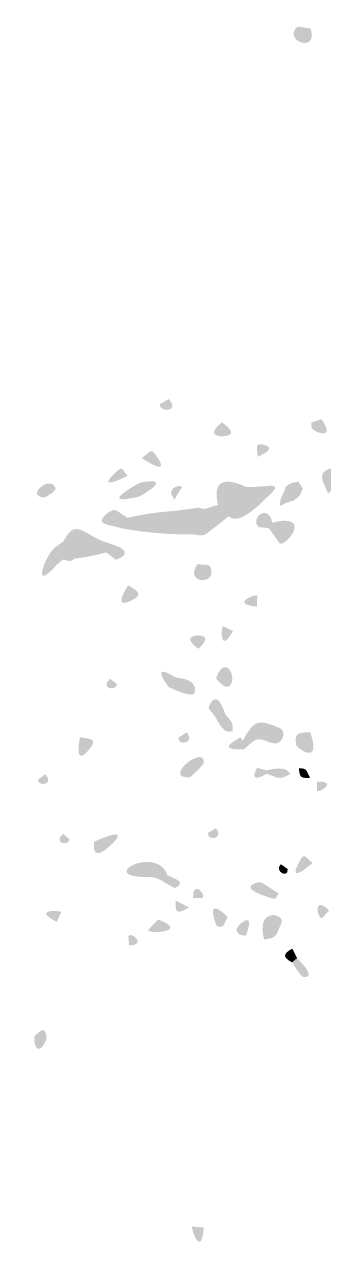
# Model space of a CAD drawing. Header units: millimetres. Extents: x 1296 to 1509, y 27 to 134.
# Drawn here: x 1319.12 to 1327.46, y 42.97 to 77.46 of the extents above; entities that cross this region are included whole.
import ezdxf

# ---------------------------------------------------------------- set-up
doc = ezdxf.new("R2010")
doc.units = ezdxf.units.MM

msp = doc.modelspace()

# ---------------------------------------------------------------- hatches: boundary and pattern name
at = {"true_color": 0x080808, "transparency": 33554687}
h = msp.add_hatch(color=18, dxfattribs=at)
edge = h.paths.add_edge_path(flags=0)
edge.add_spline(control_points=[(1327.102, 77.353), (1327.325, 76.69), (1326.464, 76.955), (1326.662, 77.309), (1326.744, 77.456), (1326.77, 77.383), (1327.102, 77.353)], knot_values=[0, 0, 0, 0, 1, 1, 1, 2, 2, 2, 2], degree=3, periodic=1)
h = msp.add_hatch(color=18, dxfattribs=at)
edge = h.paths.add_edge_path(flags=0)
edge.add_spline(control_points=[(1323.144, 67.002), (1323.486, 66.642), (1322.878, 66.625), (1322.893, 66.849), (1322.894, 66.872), (1322.893, 66.849), (1323.144, 67.002)], knot_values=[0, 0, 0, 0, 1, 1, 1, 2, 2, 2, 2], degree=3, periodic=1)
h = msp.add_hatch(color=18, dxfattribs=at)
edge = h.paths.add_edge_path(flags=0)
edge.add_spline(control_points=[(1324.63, 66.35), (1325.193, 65.959), (1324.656, 65.96), (1324.625, 65.961), (1324.308, 65.973), (1324.365, 66.145), (1324.63, 66.35)], knot_values=[0, 0, 0, 0, 1, 1, 1, 2, 2, 2, 2], degree=3, periodic=1)
h = msp.add_hatch(color=18, dxfattribs=at)
edge = h.paths.add_edge_path(flags=0)
edge.add_spline(control_points=[(1327.408, 66.441), (1327.852, 65.827), (1327.179, 66.071), (1327.141, 66.196), (1327.074, 66.412), (1327.191, 66.34), (1327.408, 66.441)], knot_values=[0, 0, 0, 0, 1, 1, 1, 2, 2, 2, 2], degree=3, periodic=1)
h = msp.add_hatch(color=18, dxfattribs=at)
edge = h.paths.add_edge_path(flags=0)
edge.add_spline(control_points=[(1322.391, 65.354), (1322.621, 65.51), (1322.636, 65.628), (1322.754, 65.471), (1323.3, 64.743), (1322.416, 65.337), (1322.391, 65.354)], knot_values=[0, 0, 0, 0, 1, 1, 1, 2, 2, 2, 2], degree=3, periodic=1)
h = msp.add_hatch(color=18, dxfattribs=at)
edge = h.paths.add_edge_path(flags=0)
edge.add_spline(control_points=[(1325.632, 65.391), (1325.605, 65.657), (1325.547, 65.782), (1325.801, 65.725), (1326.218, 65.633), (1325.66, 65.403), (1325.632, 65.391)], knot_values=[0, 0, 0, 0, 1, 1, 1, 2, 2, 2, 2], degree=3, periodic=1)
h = msp.add_hatch(color=18, dxfattribs=at)
edge = h.paths.add_edge_path(flags=0)
edge.add_spline(control_points=[(1319.679, 64.253), (1319.118, 64.266), (1319.817, 64.907), (1319.98, 64.517), (1320.016, 64.431), (1319.707, 64.268), (1319.679, 64.253)], knot_values=[0, 0, 0, 0, 1, 1, 1, 2, 2, 2, 2], degree=3, periodic=1)
h = msp.add_hatch(color=18, dxfattribs=at)
edge = h.paths.add_edge_path(flags=0)
edge.add_spline(control_points=[(1321.997, 64.857), (1321.973, 64.845), (1321.021, 64.363), (1321.698, 64.99), (1321.854, 65.135), (1321.848, 65.014), (1321.997, 64.857)], knot_values=[0, 0, 0, 0, 1, 1, 1, 2, 2, 2, 2], degree=3, periodic=1)
h = msp.add_hatch(color=18, dxfattribs=at)
edge = h.paths.add_edge_path(flags=0)
edge.add_spline(control_points=[(1322.344, 64.668), (1323.346, 64.85), (1322.355, 64.296), (1322.328, 64.281), (1322.328, 64.281), (1322.344, 64.668), (1322.344, 64.668)], knot_values=[0, 0, 0, 0, 1, 1, 1, 2, 2, 2, 2], degree=3, periodic=1)
h = msp.add_hatch(color=18, dxfattribs=at)
edge = h.paths.add_edge_path(flags=0)
edge.add_spline(control_points=[(1325.305, 64.545), (1325.449, 64.251), (1325.516, 64.315), (1325.658, 64.034), (1324.998, 63.442), (1324.882, 63.719), (1324.805, 63.722), (1324.805, 63.722), (1324.522, 64.043), (1324.522, 64.043), (1324.263, 65.072), (1325.239, 64.579), (1325.305, 64.545)], knot_values=[0, 0, 0, 0, 1, 1, 1, 2, 2, 2, 3, 3, 3, 4, 4, 4, 4], degree=3, periodic=1)
h = msp.add_hatch(color=18, dxfattribs=at)
edge = h.paths.add_edge_path(flags=0)
edge.add_spline(control_points=[(1328.393, 65.115), (1328.393, 65.115), (1328.565, 65.008), (1328.565, 65.008), (1328.562, 64.203), (1328.137, 64.817), (1327.94, 64.767), (1327.842, 64.743), (1327.844, 64.556), (1327.746, 64.531), (1327.746, 64.531), (1327.6, 64.359), (1327.6, 64.359), (1327.441, 64.752), (1327.215, 64.991), (1327.849, 65.106), (1327.849, 65.106), (1328.393, 65.115), (1328.393, 65.115)], knot_values=[0, 0, 0, 0, 1, 1, 1, 2, 2, 2, 3, 3, 3, 4, 4, 4, 5, 5, 5, 6, 6, 6, 6], degree=3, periodic=1)
h = msp.add_hatch(color=18, dxfattribs=at)
edge = h.paths.add_edge_path(flags=0)
edge.add_spline(control_points=[(1322.344, 64.668), (1322.344, 64.668), (1322.328, 64.281), (1322.328, 64.281), (1321.057, 63.97), (1322.315, 64.657), (1322.344, 64.668)], knot_values=[0, 0, 0, 0, 1, 1, 1, 2, 2, 2, 2], degree=3, periodic=1)
h = msp.add_hatch(color=18, dxfattribs=at)
edge = h.paths.add_edge_path(flags=0)
edge.add_spline(control_points=[(1323.297, 64.181), (1323.296, 64.254), (1323.21, 64.309), (1323.209, 64.382), (1323.207, 64.531), (1323.441, 64.614), (1323.506, 64.553), (1323.531, 64.53), (1323.506, 64.553), (1323.297, 64.181)], knot_values=[0, 0, 0, 0, 1, 1, 1, 2, 2, 2, 3, 3, 3, 3], degree=3, periodic=1)
h = msp.add_hatch(color=18, dxfattribs=at)
edge = h.paths.add_edge_path(flags=0)
edge.add_spline(control_points=[(1325.305, 64.545), (1325.824, 64.522), (1326.394, 64.73), (1325.966, 64.328), (1325.807, 64.179), (1325.824, 64.192), (1325.658, 64.034), (1325.516, 64.315), (1325.449, 64.251), (1325.305, 64.545)], knot_values=[0, 0, 0, 0, 1, 1, 1, 2, 2, 2, 3, 3, 3, 3], degree=3, periodic=1)
h = msp.add_hatch(color=18, dxfattribs=at)
edge = h.paths.add_edge_path(flags=0)
edge.add_spline(control_points=[(1326.503, 64.131), (1326.534, 64.167), (1326.565, 64.216), (1326.611, 64.151), (1326.573, 64.149), (1326.537, 64.142), (1326.503, 64.131)], knot_values=[0, 0, 0, 0, 1, 1, 1, 2, 2, 2, 2], degree=3, periodic=1)
edge = h.paths.add_edge_path(flags=0)
edge.add_spline(control_points=[(1326.445, 64.109), (1326.463, 64.117), (1326.483, 64.125), (1326.503, 64.131), (1326.485, 64.11), (1326.467, 64.094), (1326.445, 64.109)], knot_values=[0, 0, 0, 0, 1, 1, 1, 2, 2, 2, 2], degree=3, periodic=1)
edge = h.paths.add_edge_path(flags=0)
edge.add_spline(control_points=[(1326.445, 64.109), (1326.294, 64.043), (1326.213, 63.942), (1326.256, 64.135), (1326.306, 64.361), (1326.358, 64.317), (1326.41, 64.549), (1326.428, 64.128), (1326.408, 64.155), (1326.428, 64.128), (1326.434, 64.119), (1326.439, 64.113), (1326.445, 64.109)], knot_values=[0, 0, 0, 0, 1, 1, 1, 2, 2, 2, 3, 3, 3, 4, 4, 4, 4], degree=3, periodic=1)
h = msp.add_hatch(color=18, dxfattribs=at)
edge = h.paths.add_edge_path(flags=0)
edge.add_spline(control_points=[(1326.768, 64.691), (1326.768, 64.691), (1326.885, 64.511), (1326.885, 64.511), (1326.816, 64.283), (1326.815, 64.3), (1326.611, 64.151), (1326.531, 64.264), (1326.497, 64.03), (1326.428, 64.128), (1326.408, 64.155), (1326.428, 64.128), (1326.41, 64.549), (1326.59, 64.683), (1326.565, 64.658), (1326.768, 64.691)], knot_values=[0, 0, 0, 0, 1, 1, 1, 2, 2, 2, 3, 3, 3, 4, 4, 4, 5, 5, 5, 5], degree=3, periodic=1)
h = msp.add_hatch(color=18, dxfattribs=at)
edge = h.paths.add_edge_path(flags=0)
edge.add_spline(control_points=[(1321.988, 63.685), (1321.988, 63.685), (1321.813, 63.395), (1321.813, 63.395), (1321.408, 63.507), (1321.075, 63.508), (1321.403, 63.787), (1321.672, 64.017), (1321.688, 63.851), (1321.988, 63.685)], knot_values=[0, 0, 0, 0, 1, 1, 1, 2, 2, 2, 3, 3, 3, 3], degree=3, periodic=1)
h = msp.add_hatch(color=18, dxfattribs=at)
edge = h.paths.add_edge_path(flags=0)
edge.add_spline(control_points=[(1324.522, 64.043), (1324.522, 64.043), (1324.805, 63.722), (1324.805, 63.722), (1324.566, 63.521), (1324.587, 63.533), (1324.329, 63.344), (1324.294, 63.395), (1323.904, 64.115), (1323.821, 63.22), (1323.66, 63.218), (1322.794, 63.207), (1321.813, 63.395), (1321.813, 63.395), (1321.988, 63.685), (1321.988, 63.685), (1322.976, 63.896), (1322.964, 63.81), (1323.972, 63.967), (1323.972, 63.967), (1324.136, 63.93), (1324.136, 63.93), (1324.136, 63.93), (1324.522, 64.043), (1324.522, 64.043)], knot_values=[0, 0, 0, 0, 1, 1, 1, 2, 2, 2, 3, 3, 3, 4, 4, 4, 5, 5, 5, 6, 6, 6, 7, 7, 7, 8, 8, 8, 8], degree=3, periodic=1)
h = msp.add_hatch(color=18, dxfattribs=at)
edge = h.paths.add_edge_path(flags=0)
edge.add_spline(control_points=[(1324.329, 63.344), (1324.099, 63.15), (1324.104, 63.187), (1323.821, 63.22), (1323.904, 64.115), (1324.294, 63.395), (1324.329, 63.344)], knot_values=[0, 0, 0, 0, 1, 1, 1, 2, 2, 2, 2], degree=3, periodic=1)
h = msp.add_hatch(color=18, dxfattribs=at)
edge = h.paths.add_edge_path(flags=0)
edge.add_spline(control_points=[(1326.037, 63.549), (1326.037, 63.549), (1325.932, 63.4), (1325.932, 63.4), (1325.932, 63.4), (1325.661, 63.42), (1325.661, 63.42), (1325.393, 63.646), (1325.922, 64.121), (1326.037, 63.549)], knot_values=[0, 0, 0, 0, 1, 1, 1, 2, 2, 2, 3, 3, 3, 3], degree=3, periodic=1)
h = msp.add_hatch(color=18, dxfattribs=at)
edge = h.paths.add_edge_path(flags=0)
edge.add_spline(control_points=[(1326.037, 63.549), (1327.131, 63.823), (1326.499, 62.957), (1326.266, 62.961), (1326.222, 62.961), (1326.241, 62.993), (1325.932, 63.4), (1325.932, 63.4), (1326.037, 63.549), (1326.037, 63.549)], knot_values=[0, 0, 0, 0, 1, 1, 1, 2, 2, 2, 3, 3, 3, 3], degree=3, periodic=1)
h = msp.add_hatch(color=18, dxfattribs=at)
edge = h.paths.add_edge_path(flags=0)
edge.add_spline(control_points=[(1320.197, 63.023), (1320.57, 63.732), (1320.747, 63.167), (1321.529, 62.955), (1321.529, 62.955), (1321.393, 62.717), (1321.393, 62.717), (1321.006, 62.604), (1320.587, 62.554), (1320.516, 62.545), (1320.374, 62.796), (1320.35, 62.742), (1320.197, 63.023)], knot_values=[0, 0, 0, 0, 1, 1, 1, 2, 2, 2, 3, 3, 3, 4, 4, 4, 4], degree=3, periodic=1)
h = msp.add_hatch(color=18, dxfattribs=at)
edge = h.paths.add_edge_path(flags=0)
edge.add_spline(control_points=[(1320.197, 63.023), (1320.35, 62.742), (1320.374, 62.796), (1320.516, 62.545), (1320.366, 62.438), (1320.382, 62.485), (1320.188, 62.519), (1320.188, 62.519), (1319.998, 62.358), (1319.998, 62.358), (1319.998, 62.358), (1319.712, 62.497), (1319.712, 62.497), (1319.897, 62.816), (1319.881, 62.804), (1320.197, 63.023)], knot_values=[0, 0, 0, 0, 1, 1, 1, 2, 2, 2, 3, 3, 3, 4, 4, 4, 5, 5, 5, 5], degree=3, periodic=1)
h = msp.add_hatch(color=18, dxfattribs=at)
edge = h.paths.add_edge_path(flags=0)
edge.add_spline(control_points=[(1321.529, 62.955), (1322.283, 62.723), (1321.706, 62.521), (1321.669, 62.518), (1321.642, 62.515), (1321.669, 62.518), (1321.393, 62.717), (1321.393, 62.717), (1321.529, 62.955), (1321.529, 62.955)], knot_values=[0, 0, 0, 0, 1, 1, 1, 2, 2, 2, 3, 3, 3, 3], degree=3, periodic=1)
h = msp.add_hatch(color=18, dxfattribs=at)
edge = h.paths.add_edge_path(flags=0)
edge.add_spline(control_points=[(1319.712, 62.497), (1319.712, 62.497), (1319.998, 62.358), (1319.998, 62.358), (1319.986, 62.335), (1319.357, 61.634), (1319.712, 62.497)], knot_values=[0, 0, 0, 0, 1, 1, 1, 2, 2, 2, 2], degree=3, periodic=1)
h = msp.add_hatch(color=18, dxfattribs=at)
edge = h.paths.add_edge_path(flags=0)
edge.add_spline(control_points=[(1323.956, 62.394), (1324.232, 62.338), (1324.305, 62.437), (1324.334, 62.2), (1324.386, 61.783), (1323.564, 61.891), (1323.956, 62.394)], knot_values=[0, 0, 0, 0, 1, 1, 1, 2, 2, 2, 2], degree=3, periodic=1)
h = msp.add_hatch(color=18, dxfattribs=at)
edge = h.paths.add_edge_path(flags=0)
edge.add_spline(control_points=[(1322.01, 61.792), (1322.296, 61.64), (1322.414, 61.543), (1322.141, 61.397), (1321.522, 61.067), (1321.991, 61.764), (1322.01, 61.792)], knot_values=[0, 0, 0, 0, 1, 1, 1, 2, 2, 2, 2], degree=3, periodic=1)
h = msp.add_hatch(color=18, dxfattribs=at)
edge = h.paths.add_edge_path(flags=0)
edge.add_spline(control_points=[(1325.61, 61.203), (1324.829, 61.282), (1325.564, 61.551), (1325.609, 61.516), (1325.628, 61.501), (1325.609, 61.516), (1325.61, 61.203)], knot_values=[0, 0, 0, 0, 1, 1, 1, 2, 2, 2, 2], degree=3, periodic=1)
h = msp.add_hatch(color=18, dxfattribs=at)
edge = h.paths.add_edge_path(flags=0)
edge.add_spline(control_points=[(1323.972, 60.025), (1323.465, 60.393), (1323.948, 60.402), (1323.977, 60.4), (1324.268, 60.378), (1324.192, 60.244), (1323.972, 60.025)], knot_values=[0, 0, 0, 0, 1, 1, 1, 2, 2, 2, 2], degree=3, periodic=1)
h = msp.add_hatch(color=18, dxfattribs=at)
edge = h.paths.add_edge_path(flags=0)
edge.add_spline(control_points=[(1324.938, 60.523), (1324.569, 59.847), (1324.605, 60.617), (1324.656, 60.648), (1324.678, 60.66), (1324.656, 60.648), (1324.938, 60.523)], knot_values=[0, 0, 0, 0, 1, 1, 1, 2, 2, 2, 2], degree=3, periodic=1)
h = msp.add_hatch(color=18, dxfattribs=at)
edge = h.paths.add_edge_path(flags=0)
edge.add_spline(control_points=[(1323.346, 59.216), (1323.346, 59.216), (1323.15, 58.95), (1323.15, 58.95), (1323.134, 58.971), (1322.562, 59.713), (1323.346, 59.216)], knot_values=[0, 0, 0, 0, 1, 1, 1, 2, 2, 2, 2], degree=3, periodic=1)
h = msp.add_hatch(color=18, dxfattribs=at)
edge = h.paths.add_edge_path(flags=0)
edge.add_spline(control_points=[(1324.468, 59.196), (1324.478, 59.229), (1324.59, 59.6), (1324.782, 59.495), (1325.03, 59.359), (1324.945, 58.587), (1324.468, 59.196)], knot_values=[0, 0, 0, 0, 1, 1, 1, 2, 2, 2, 2], degree=3, periodic=1)
h = msp.add_hatch(color=18, dxfattribs=at)
edge = h.paths.add_edge_path(flags=0)
edge.add_spline(control_points=[(1321.504, 59.192), (1321.696, 59.031), (1321.696, 59.051), (1321.696, 59.031), (1321.699, 58.846), (1321.197, 58.894), (1321.504, 59.192)], knot_values=[0, 0, 0, 0, 1, 1, 1, 2, 2, 2, 2], degree=3, periodic=1)
h = msp.add_hatch(color=18, dxfattribs=at)
edge = h.paths.add_edge_path(flags=0)
edge.add_spline(control_points=[(1323.346, 59.216), (1323.398, 59.214), (1323.94, 59.195), (1323.875, 58.828), (1323.865, 58.77), (1323.84, 58.632), (1323.15, 58.95), (1323.15, 58.95), (1323.346, 59.216), (1323.346, 59.216)], knot_values=[0, 0, 0, 0, 1, 1, 1, 2, 2, 2, 3, 3, 3, 3], degree=3, periodic=1)
h = msp.add_hatch(color=18, dxfattribs=at)
edge = h.paths.add_edge_path(flags=0)
edge.add_spline(control_points=[(1324.449, 58.115), (1324.26, 58.374), (1324.256, 58.348), (1324.26, 58.374), (1324.265, 58.413), (1324.472, 58.998), (1324.718, 58.204), (1324.718, 58.204), (1324.449, 58.115), (1324.449, 58.115)], knot_values=[0, 0, 0, 0, 1, 1, 1, 2, 2, 2, 3, 3, 3, 3], degree=3, periodic=1)
h = msp.add_hatch(color=18, dxfattribs=at)
edge = h.paths.add_edge_path(flags=0)
edge.add_spline(control_points=[(1324.449, 58.115), (1324.449, 58.115), (1324.718, 58.204), (1324.718, 58.204), (1324.905, 57.972), (1324.935, 58.003), (1324.93, 57.724), (1324.821, 57.726), (1324.722, 57.595), (1324.449, 58.115)], knot_values=[0, 0, 0, 0, 1, 1, 1, 2, 2, 2, 3, 3, 3, 3], degree=3, periodic=1)
h = msp.add_hatch(color=18, dxfattribs=at)
edge = h.paths.add_edge_path(flags=0)
edge.add_spline(control_points=[(1325.213, 57.457), (1325.532, 58.044), (1325.638, 58.069), (1326.254, 57.808), (1326.457, 57.721), (1326.321, 57.259), (1325.967, 57.411), (1325.57, 57.581), (1325.57, 57.503), (1325.257, 57.223), (1325.257, 57.223), (1325.213, 57.457), (1325.213, 57.457)], knot_values=[0, 0, 0, 0, 1, 1, 1, 2, 2, 2, 3, 3, 3, 4, 4, 4, 4], degree=3, periodic=1)
h = msp.add_hatch(color=18, dxfattribs=at)
edge = h.paths.add_edge_path(flags=0)
edge.add_spline(control_points=[(1323.642, 57.692), (1323.908, 57.411), (1323.405, 57.29), (1323.418, 57.54), (1323.419, 57.562), (1323.418, 57.54), (1323.642, 57.692)], knot_values=[0, 0, 0, 0, 1, 1, 1, 2, 2, 2, 2], degree=3, periodic=1)
h = msp.add_hatch(color=18, dxfattribs=at)
edge = h.paths.add_edge_path(flags=0)
edge.add_spline(control_points=[(1327.097, 57.696), (1327.435, 56.722), (1326.711, 57.26), (1326.7, 57.349), (1326.66, 57.689), (1326.757, 57.677), (1327.097, 57.696)], knot_values=[0, 0, 0, 0, 1, 1, 1, 2, 2, 2, 2], degree=3, periodic=1)
h = msp.add_hatch(color=18, dxfattribs=at)
edge = h.paths.add_edge_path(flags=0)
edge.add_spline(control_points=[(1320.662, 57.555), (1320.968, 57.508), (1321.146, 57.508), (1320.947, 57.252), (1320.471, 56.639), (1320.655, 57.523), (1320.662, 57.555)], knot_values=[0, 0, 0, 0, 1, 1, 1, 2, 2, 2, 2], degree=3, periodic=1)
h = msp.add_hatch(color=18, dxfattribs=at)
edge = h.paths.add_edge_path(flags=0)
edge.add_spline(control_points=[(1323.742, 56.437), (1322.938, 56.385), (1324.125, 57.352), (1324.124, 56.864), (1324.124, 56.818), (1324.124, 56.792), (1323.742, 56.437)], knot_values=[0, 0, 0, 0, 1, 1, 1, 2, 2, 2, 2], degree=3, periodic=1)
h = msp.add_hatch(color=18, dxfattribs=at)
edge = h.paths.add_edge_path(flags=0)
edge.add_spline(control_points=[(1325.144, 57.551), (1325.144, 57.551), (1325.213, 57.457), (1325.213, 57.457), (1325.213, 57.457), (1325.257, 57.223), (1325.257, 57.223), (1325.229, 57.22), (1324.377, 57.145), (1325.144, 57.551)], knot_values=[0, 0, 0, 0, 1, 1, 1, 2, 2, 2, 3, 3, 3, 3], degree=3, periodic=1)
h = msp.add_hatch(color=18, dxfattribs=at)
edge = h.paths.add_edge_path(flags=0)
edge.add_spline(control_points=[(1325.865, 56.63), (1325.865, 56.63), (1325.887, 56.535), (1325.887, 56.535), (1325.328, 56.213), (1325.595, 56.684), (1325.617, 56.697), (1325.635, 56.708), (1325.617, 56.697), (1325.865, 56.63)], knot_values=[0, 0, 0, 0, 1, 1, 1, 2, 2, 2, 3, 3, 3, 3], degree=3, periodic=1)
h = msp.add_hatch(color=18, dxfattribs=at)
edge = h.paths.add_edge_path(flags=0)
edge.add_spline(control_points=[(1325.865, 56.63), (1326.476, 56.768), (1326.446, 56.601), (1326.549, 56.531), (1326.226, 56.36), (1326.225, 56.409), (1325.887, 56.535), (1325.887, 56.535), (1325.865, 56.63), (1325.865, 56.63)], knot_values=[0, 0, 0, 0, 1, 1, 1, 2, 2, 2, 3, 3, 3, 3], degree=3, periodic=1)
h = msp.add_hatch(color=18, dxfattribs=at)
edge = h.paths.add_edge_path(flags=0)
edge.add_spline(control_points=[(1326.781, 56.689), (1327.025, 56.684), (1326.979, 56.629), (1327.095, 56.413), (1326.826, 56.419), (1326.8, 56.428), (1326.781, 56.689)], knot_values=[0, 0, 0, 0, 1, 1, 1, 2, 2, 2, 2], degree=3, periodic=1)
h = msp.add_hatch(color=18, dxfattribs=at)
edge = h.paths.add_edge_path(flags=0)
edge.add_spline(control_points=[(1319.693, 56.522), (1319.973, 56.222), (1319.484, 56.171), (1319.488, 56.368), (1319.488, 56.368), (1319.693, 56.522), (1319.693, 56.522)], knot_values=[0, 0, 0, 0, 1, 1, 1, 2, 2, 2, 2], degree=3, periodic=1)
h = msp.add_hatch(color=18, dxfattribs=at)
edge = h.paths.add_edge_path(flags=0)
edge.add_spline(control_points=[(1327.289, 56.319), (1327.887, 56.331), (1327.365, 55.994), (1327.282, 56.06), (1327.282, 56.06), (1327.289, 56.319), (1327.289, 56.319)], knot_values=[0, 0, 0, 0, 1, 1, 1, 2, 2, 2, 2], degree=3, periodic=1)
h = msp.add_hatch(color=18, dxfattribs=at)
edge = h.paths.add_edge_path(flags=0)
edge.add_spline(control_points=[(1320.188, 54.861), (1320.368, 54.7), (1320.367, 54.72), (1320.368, 54.7), (1320.371, 54.519), (1319.888, 54.576), (1320.188, 54.861)], knot_values=[0, 0, 0, 0, 1, 1, 1, 2, 2, 2, 2], degree=3, periodic=1)
h = msp.add_hatch(color=18, dxfattribs=at)
edge = h.paths.add_edge_path(flags=0)
edge.add_spline(control_points=[(1321.062, 54.639), (1321.095, 54.654), (1322.17, 55.147), (1321.508, 54.529), (1320.961, 54.018), (1321.056, 54.602), (1321.062, 54.639)], knot_values=[0, 0, 0, 0, 1, 1, 1, 2, 2, 2, 2], degree=3, periodic=1)
h = msp.add_hatch(color=18, dxfattribs=at)
edge = h.paths.add_edge_path(flags=0)
edge.add_spline(control_points=[(1324.461, 55.015), (1324.716, 54.735), (1324.225, 54.63), (1324.239, 54.879), (1324.24, 54.9), (1324.239, 54.879), (1324.461, 55.015)], knot_values=[0, 0, 0, 0, 1, 1, 1, 2, 2, 2, 2], degree=3, periodic=1)
h = msp.add_hatch(color=18, dxfattribs=at)
edge = h.paths.add_edge_path(flags=0)
edge.add_spline(control_points=[(1323.112, 53.696), (1323.112, 53.696), (1323.089, 53.464), (1323.089, 53.464), (1322.671, 53.759), (1322.639, 53.587), (1322.156, 53.683), (1321.462, 53.821), (1322.843, 54.482), (1323.112, 53.696)], knot_values=[0, 0, 0, 0, 1, 1, 1, 2, 2, 2, 3, 3, 3, 3], degree=3, periodic=1)
h = msp.add_hatch(color=18, dxfattribs=at)
edge = h.paths.add_edge_path(flags=0)
edge.add_spline(control_points=[(1327.168, 54.046), (1327.147, 54.028), (1326.364, 53.345), (1326.837, 54.154), (1326.937, 54.325), (1326.962, 54.194), (1327.168, 54.046)], knot_values=[0, 0, 0, 0, 1, 1, 1, 2, 2, 2, 2], degree=3, periodic=1)
h = msp.add_hatch(color=18, dxfattribs=at)
edge = h.paths.add_edge_path(flags=0)
edge.add_spline(control_points=[(1326.277, 54.01), (1326.277, 54.01), (1326.465, 53.875), (1326.465, 53.875), (1326.497, 53.595), (1326.068, 53.811), (1326.277, 54.01)], knot_values=[0, 0, 0, 0, 1, 1, 1, 2, 2, 2, 2], degree=3, periodic=1)
h = msp.add_hatch(color=18, dxfattribs=at)
edge = h.paths.add_edge_path(flags=0)
edge.add_spline(control_points=[(1323.112, 53.696), (1323.406, 53.578), (1323.611, 53.491), (1323.31, 53.341), (1323.31, 53.341), (1323.089, 53.464), (1323.089, 53.464), (1323.089, 53.464), (1323.112, 53.696), (1323.112, 53.696)], knot_values=[0, 0, 0, 0, 1, 1, 1, 2, 2, 2, 3, 3, 3, 3], degree=3, periodic=1)
h = msp.add_hatch(color=18, dxfattribs=at)
edge = h.paths.add_edge_path(flags=0)
edge.add_spline(control_points=[(1323.824, 53.064), (1323.802, 53.589), (1324.186, 53.167), (1324.097, 53.077), (1324.081, 53.061), (1324.097, 53.077), (1323.824, 53.064)], knot_values=[0, 0, 0, 0, 1, 1, 1, 2, 2, 2, 2], degree=3, periodic=1)
h = msp.add_hatch(color=18, dxfattribs=at)
edge = h.paths.add_edge_path(flags=0)
edge.add_spline(control_points=[(1326.22, 53.192), (1326.22, 53.192), (1326.11, 53.034), (1326.11, 53.034), (1326.058, 53.048), (1324.995, 53.328), (1325.625, 53.498), (1325.746, 53.53), (1325.739, 53.484), (1326.22, 53.192)], knot_values=[0, 0, 0, 0, 1, 1, 1, 2, 2, 2, 3, 3, 3, 3], degree=3, periodic=1)
h = msp.add_hatch(color=18, dxfattribs=at)
edge = h.paths.add_edge_path(flags=0)
edge.add_spline(control_points=[(1324.793, 52.534), (1324.659, 52.325), (1324.72, 52.22), (1324.484, 52.279), (1324.483, 52.279), (1324.1, 53.196), (1324.793, 52.534)], knot_values=[0, 0, 0, 0, 1, 1, 1, 2, 2, 2, 2], degree=3, periodic=1)
h = msp.add_hatch(color=18, dxfattribs=at)
edge = h.paths.add_edge_path(flags=0)
edge.add_spline(control_points=[(1327.629, 52.71), (1327.415, 52.504), (1327.438, 52.498), (1327.415, 52.504), (1327.271, 52.539), (1327.204, 53.163), (1327.629, 52.71)], knot_values=[0, 0, 0, 0, 1, 1, 1, 2, 2, 2, 2], degree=3, periodic=1)
h = msp.add_hatch(color=18, dxfattribs=at)
edge = h.paths.add_edge_path(flags=0)
edge.add_spline(control_points=[(1320.013, 52.398), (1319.304, 52.764), (1320.115, 52.715), (1320.134, 52.675), (1320.145, 52.654), (1320.134, 52.675), (1320.013, 52.398)], knot_values=[0, 0, 0, 0, 1, 1, 1, 2, 2, 2, 2], degree=3, periodic=1)
h = msp.add_hatch(color=18, dxfattribs=at)
edge = h.paths.add_edge_path(flags=0)
edge.add_spline(control_points=[(1323.336, 52.993), (1323.336, 52.993), (1323.708, 52.804), (1323.708, 52.804), (1323.207, 52.477), (1323.37, 52.914), (1323.336, 52.993)], knot_values=[0, 0, 0, 0, 1, 1, 1, 2, 2, 2, 2], degree=3, periodic=1)
h = msp.add_hatch(color=18, dxfattribs=at)
edge = h.paths.add_edge_path(flags=0)
edge.add_spline(control_points=[(1325.809, 51.906), (1325.555, 52.825), (1326.411, 52.638), (1326.29, 52.364), (1326.139, 52.025), (1326.188, 51.954), (1325.809, 51.906)], knot_values=[0, 0, 0, 0, 1, 1, 1, 2, 2, 2, 2], degree=3, periodic=1)
h = msp.add_hatch(color=18, dxfattribs=at)
edge = h.paths.add_edge_path(flags=0)
edge.add_spline(control_points=[(1322.852, 52.465), (1323.747, 52.123), (1322.567, 52.051), (1322.564, 52.17), (1322.564, 52.17), (1322.852, 52.465), (1322.852, 52.465)], knot_values=[0, 0, 0, 0, 1, 1, 1, 2, 2, 2, 2], degree=3, periodic=1)
h = msp.add_hatch(color=18, dxfattribs=at)
edge = h.paths.add_edge_path(flags=0)
edge.add_spline(control_points=[(1325.024, 52.197), (1325.071, 52.236), (1325.093, 52.301), (1325.14, 52.34), (1325.57, 52.696), (1325.31, 52.041), (1325.299, 52.013), (1325.117, 52.04), (1325.102, 52.012), (1325.024, 52.197)], knot_values=[0, 0, 0, 0, 1, 1, 1, 2, 2, 2, 3, 3, 3, 3], degree=3, periodic=1)
h = msp.add_hatch(color=18, dxfattribs=at)
edge = h.paths.add_edge_path(flags=0)
edge.add_spline(control_points=[(1322.034, 51.74), (1322.022, 52.012), (1322.007, 51.997), (1322.022, 52.012), (1322.126, 52.122), (1322.53, 51.744), (1322.034, 51.74)], knot_values=[0, 0, 0, 0, 1, 1, 1, 2, 2, 2, 2], degree=3, periodic=1)
h = msp.add_hatch(color=18, dxfattribs=at)
edge = h.paths.add_edge_path(flags=0)
edge.add_spline(control_points=[(1326.597, 51.653), (1326.597, 51.653), (1326.73, 51.387), (1326.73, 51.387), (1326.73, 51.387), (1326.588, 51.268), (1326.588, 51.268), (1326.333, 51.404), (1326.323, 51.505), (1326.597, 51.653)], knot_values=[0, 0, 0, 0, 1, 1, 1, 2, 2, 2, 3, 3, 3, 3], degree=3, periodic=1)
h = msp.add_hatch(color=18, dxfattribs=at)
edge = h.paths.add_edge_path(flags=0)
edge.add_spline(control_points=[(1326.73, 51.387), (1326.763, 51.355), (1327.29, 50.84), (1326.935, 50.856), (1326.892, 50.857), (1326.84, 50.86), (1326.588, 51.268), (1326.588, 51.268), (1326.73, 51.387), (1326.73, 51.387)], knot_values=[0, 0, 0, 0, 1, 1, 1, 2, 2, 2, 3, 3, 3, 3], degree=3, periodic=1)
h = msp.add_hatch(color=18, dxfattribs=at)
edge = h.paths.add_edge_path(flags=0)
edge.add_spline(control_points=[(1319.383, 49.196), (1319.575, 49.378), (1319.674, 49.478), (1319.726, 49.216), (1319.764, 49.028), (1319.39, 48.519), (1319.383, 49.196)], knot_values=[0, 0, 0, 0, 1, 1, 1, 2, 2, 2, 2], degree=3, periodic=1)
h = msp.add_hatch(color=18, dxfattribs=at)
edge = h.paths.add_edge_path(flags=0)
edge.add_spline(control_points=[(1324.122, 43.865), (1324.053, 42.975), (1323.766, 43.837), (1323.795, 43.882), (1323.81, 43.904), (1323.795, 43.882), (1324.122, 43.865)], knot_values=[0, 0, 0, 0, 1, 1, 1, 2, 2, 2, 2], degree=3, periodic=1)

doc.saveas('drawing.dxf')
